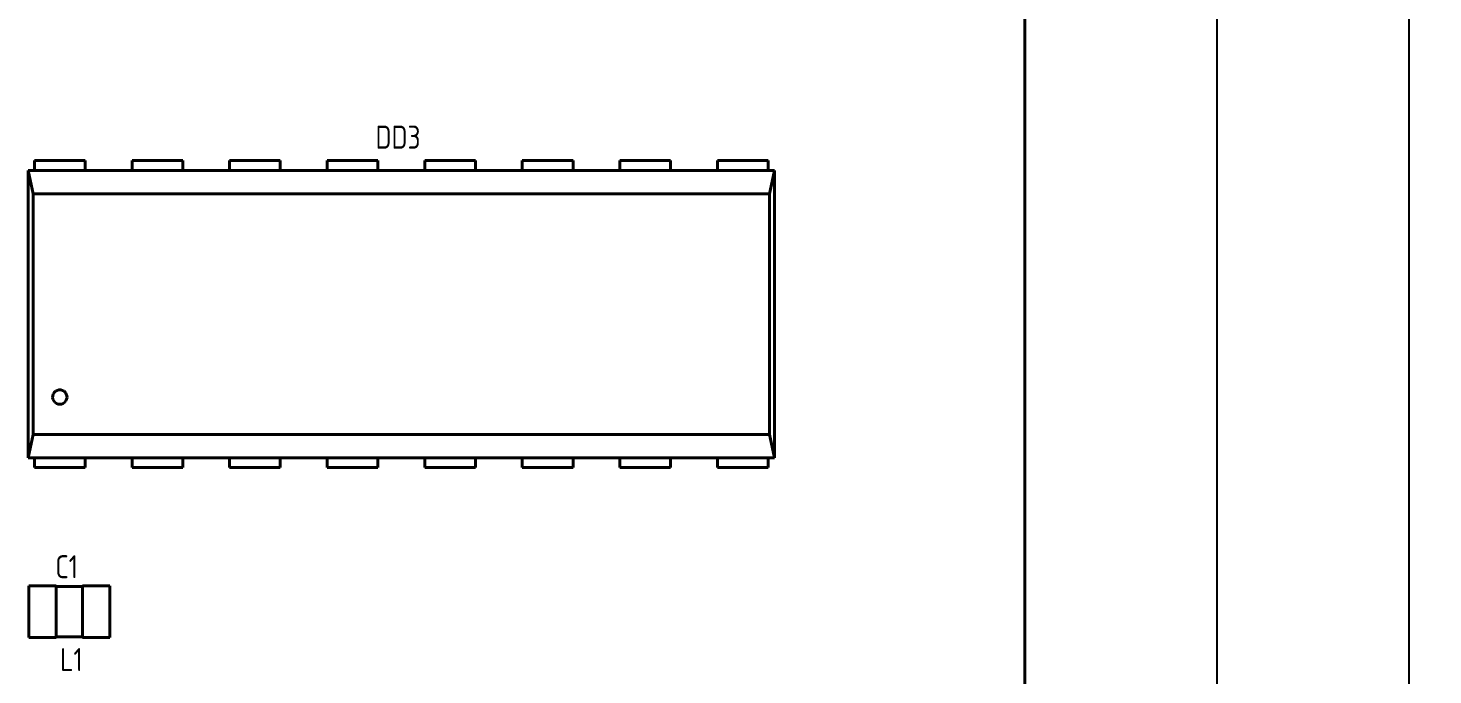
# Paper-space layout 'Layout1' of a CAD drawing. Extents: x -1 to 840, y -1 to 593.
# Drawn here: x 193.8 to 267, y 441.9 to 475.6 of the extents above; entities that cross this region are included whole.
import ezdxf

# ---------------------------------------------------------------- set-up
doc = ezdxf.new("R2010")
doc.units = 0
doc.header["$MEASUREMENT"] = 0
doc.layers.get('0').update_dxf_attribs({"linetype": 'CONTINUOUS', "lineweight": 15})
doc.layers.get('DEFPOINTS').update_dxf_attribs({"linetype": 'CONTINUOUS'})
doc.layers.add('Основная', color=7, linetype='CONTINUOUS', lineweight=40)
doc.styles.add('GOST type A0', font='', dxfattribs={"oblique": 15, "height": 3.5})
doc.styles.get('GOST type A0').set_extended_font_data('GOST type A')
doc.dimstyles.new('ISO-25', dxfattribs={"dimtxt": 2.5, "dimasz": 2.5, "dimexe": 1.25, "dimexo": 0.625, "dimtad": 1, "dimtxsty": 'Standard', "dimcen": 2.5, "dimadec": 0, "dimazin": 0, "dimtfac": 1, "dimtmove": 0, "dimatfit": 3, "dimfxl": 1, "dimarcsym": 0})

# ---------------------------------------------------------------- blocks, each defined once
blk = doc.blocks.new('*D23')
at = {"color": 0, "lineweight": -2, "transparency": 16777216}
for p, q in [((241.331, 514.167), (256.956, 514.167)), ((255.706, 511.667), (255.706, 286.667)), ((241.331, 284.167), (256.956, 284.167))]:
    blk.add_line(p, q, dxfattribs=at)
at = {"color": 0, "transparency": 16777216}
for points in [[(255.29, 511.667), (256.123, 511.667), (255.706, 514.167)], [(255.29, 286.667), (256.123, 286.667), (255.706, 284.167)]]:
    blk.add_solid(points, dxfattribs=at)
at = {"layer": 'DEFPOINTS', "color": 0, "transparency": 16777216}
for p in [(240.706, 514.167), (240.706, 284.167), (255.706, 284.167)]:
    blk.add_point(p, dxfattribs=at)
at = {"color": 0, "transparency": 16777216, "insert": (253.331, 399.167), "char_height": 3.5, "attachment_point": 5, "rotation": 90, "style": 'GOST type A0'}
blk.add_mtext('115*', dxfattribs=at)
blk = doc.blocks.new('*D24')
at = {"color": 0, "lineweight": -2, "transparency": 16777216}
for p, q in [((206.529, 536.367), (266.956, 536.367)), ((265.706, 533.867), (265.706, 281.667)), ((246.331, 279.167), (266.956, 279.167))]:
    blk.add_line(p, q, dxfattribs=at)
at = {"color": 0, "transparency": 16777216}
for points in [[(265.29, 533.867), (266.123, 533.867), (265.706, 536.367)], [(265.29, 281.667), (266.123, 281.667), (265.706, 279.167)]]:
    blk.add_solid(points, dxfattribs=at)
at = {"layer": 'DEFPOINTS', "color": 0, "transparency": 16777216}
for p in [(205.904, 536.367), (245.706, 279.167), (265.706, 279.167)]:
    blk.add_point(p, dxfattribs=at)
at = {"color": 0, "transparency": 16777216, "insert": (263.069, 407.767), "char_height": 3.5, "attachment_point": 5, "rotation": 90, "style": 'GOST type A0'}
blk.add_mtext('128,6*', dxfattribs=at)

psp = doc.layouts.get("Layout1")

# ---------------------------------------------------------------- linework, layer by layer
at = {"layer": 'Основная'}
for p, q in [((245.706, 279.167), (245.706, 519.167)), ((194.146, 468.145), (193.814, 468.145)), ((193.814, 468.145), (193.814, 453.183)), ((193.814, 453.183), (193.814, 468.145)), ((194.07, 466.925), (193.814, 468.145)), ((232.678, 468.145), (193.814, 468.145)), ((194.146, 468.145), (193.814, 468.145)), ((193.814, 468.145), (193.814, 453.183)), ((193.814, 453.183), (193.814, 468.145)), ((194.07, 466.925), (193.814, 468.145)), ((232.678, 468.145), (193.814, 468.145)), ((196.786, 468.655), (194.146, 468.655)), ((194.146, 468.655), (194.146, 468.145)), ((194.146, 468.145), (194.146, 468.655)), ((194.146, 468.655), (196.786, 468.655)), ((196.786, 468.655), (194.146, 468.655)), ((194.146, 468.655), (194.146, 468.145)), ((194.146, 468.145), (194.146, 468.655)), ((194.146, 468.655), (196.786, 468.655)), ((196.786, 468.145), (196.786, 468.655)), ((196.786, 468.145), (196.786, 468.655)), ((196.786, 468.145), (196.786, 468.655)), ((196.786, 468.145), (196.786, 468.655)), ((199.226, 468.145), (196.786, 468.145)), ((199.226, 468.145), (196.786, 468.145)), ((201.866, 468.655), (199.226, 468.655)), ((199.226, 468.655), (199.226, 468.145)), ((199.226, 468.145), (199.226, 468.655)), ((199.226, 468.655), (201.866, 468.655)), ((201.866, 468.655), (199.226, 468.655)), ((199.226, 468.655), (199.226, 468.145)), ((199.226, 468.145), (199.226, 468.655)), ((199.226, 468.655), (201.866, 468.655)), ((201.866, 468.145), (201.866, 468.655)), ((201.866, 468.145), (201.866, 468.655)), ((201.866, 468.145), (201.866, 468.655)), ((201.866, 468.145), (201.866, 468.655)), ((204.306, 468.145), (201.866, 468.145)), ((204.306, 468.145), (201.866, 468.145)), ((206.946, 468.655), (204.306, 468.655)), ((204.306, 468.655), (204.306, 468.145)), ((204.306, 468.145), (204.306, 468.655)), ((206.946, 468.655), (204.306, 468.655)), ((206.946, 468.655), (204.306, 468.655)), ((204.306, 468.655), (204.306, 468.145)), ((204.306, 468.145), (204.306, 468.655)), ((206.946, 468.655), (204.306, 468.655)), ((206.946, 468.145), (206.946, 468.655)), ((206.946, 468.145), (206.946, 468.655)), ((206.946, 468.145), (206.946, 468.655)), ((206.946, 468.145), (206.946, 468.655)), ((209.386, 468.145), (206.946, 468.145)), ((209.386, 468.145), (206.946, 468.145)), ((212.026, 468.655), (209.386, 468.655)), ((209.386, 468.655), (209.386, 468.145)), ((209.386, 468.145), (209.386, 468.655)), ((209.386, 468.655), (212.026, 468.655)), ((212.026, 468.655), (209.386, 468.655)), ((209.386, 468.655), (209.386, 468.145)), ((209.386, 468.145), (209.386, 468.655)), ((209.386, 468.655), (212.026, 468.655)), ((212.026, 468.145), (212.026, 468.655)), ((212.026, 468.145), (212.026, 468.655)), ((212.026, 468.145), (212.026, 468.655)), ((212.026, 468.145), (212.026, 468.655)), ((214.466, 468.145), (212.026, 468.145)), ((214.466, 468.145), (212.026, 468.145)), ((217.106, 468.655), (214.466, 468.655)), ((214.466, 468.655), (214.466, 468.145)), ((214.466, 468.145), (214.466, 468.655)), ((214.466, 468.655), (217.106, 468.655)), ((217.106, 468.655), (214.466, 468.655)), ((214.466, 468.655), (214.466, 468.145)), ((214.466, 468.145), (214.466, 468.655)), ((214.466, 468.655), (217.106, 468.655)), ((217.106, 468.145), (217.106, 468.655)), ((217.106, 468.145), (217.106, 468.655)), ((217.106, 468.145), (217.106, 468.655)), ((217.106, 468.145), (217.106, 468.655)), ((219.546, 468.145), (217.106, 468.145)), ((219.546, 468.145), (217.106, 468.145)), ((222.186, 468.655), (219.546, 468.655)), ((219.546, 468.655), (219.546, 468.145)), ((219.546, 468.145), (219.546, 468.655)), ((222.186, 468.655), (219.546, 468.655)), ((222.186, 468.655), (219.546, 468.655)), ((219.546, 468.655), (219.546, 468.145)), ((219.546, 468.145), (219.546, 468.655)), ((222.186, 468.655), (219.546, 468.655)), ((222.186, 468.145), (222.186, 468.655)), ((222.186, 468.145), (222.186, 468.655)), ((222.186, 468.145), (222.186, 468.655)), ((222.186, 468.145), (222.186, 468.655)), ((224.626, 468.145), (222.186, 468.145)), ((224.626, 468.145), (222.186, 468.145)), ((227.266, 468.655), (224.626, 468.655)), ((224.626, 468.655), (224.626, 468.145)), ((224.626, 468.145), (224.626, 468.655)), ((224.626, 468.655), (227.266, 468.655)), ((227.266, 468.655), (224.626, 468.655)), ((224.626, 468.655), (224.626, 468.145)), ((224.626, 468.145), (224.626, 468.655)), ((224.626, 468.655), (227.266, 468.655)), ((227.266, 468.145), (227.266, 468.655)), ((227.266, 468.145), (227.266, 468.655)), ((227.266, 468.145), (227.266, 468.655)), ((227.266, 468.145), (227.266, 468.655)), ((229.706, 468.145), (227.266, 468.145)), ((229.706, 468.145), (227.266, 468.145)), ((232.346, 468.655), (229.706, 468.655)), ((229.706, 468.655), (229.706, 468.145)), ((229.706, 468.145), (229.706, 468.655)), ((229.706, 468.655), (232.346, 468.655)), ((232.346, 468.655), (229.706, 468.655)), ((229.706, 468.655), (229.706, 468.145)), ((229.706, 468.145), (229.706, 468.655)), ((229.706, 468.655), (232.346, 468.655)), ((232.346, 468.145), (232.346, 468.655)), ((232.346, 468.145), (232.346, 468.655)), ((232.346, 468.145), (232.346, 468.655)), ((232.346, 468.145), (232.346, 468.655)), ((232.678, 468.145), (232.346, 468.145)), ((232.678, 468.145), (232.346, 468.145)), ((232.422, 466.925), (232.678, 468.145)), ((232.422, 466.925), (232.678, 468.145)), ((232.678, 453.183), (232.678, 468.145)), ((232.678, 453.183), (232.678, 468.145)), ((232.678, 453.183), (232.678, 468.145)), ((232.678, 453.183), (232.678, 468.145)), ((194.07, 454.403), (194.07, 466.925)), ((232.422, 466.925), (194.07, 466.925)), ((194.07, 454.403), (194.07, 466.925)), ((232.422, 466.925), (194.07, 466.925)), ((232.422, 454.403), (232.422, 466.925)), ((232.422, 454.403), (232.422, 466.925)), ((195.092, 456.319), (195.098, 456.413)), ((195.092, 456.319), (195.098, 456.413)), ((195.098, 456.413), (195.128, 456.503)), ((195.098, 456.413), (195.128, 456.503)), ((195.128, 456.503), (195.178, 456.581)), ((195.128, 456.503), (195.178, 456.581)), ((195.178, 456.581), (195.246, 456.645)), ((195.178, 456.581), (195.246, 456.645)), ((195.246, 456.645), (195.328, 456.691)), ((195.246, 456.645), (195.328, 456.691)), ((195.328, 456.691), (195.418, 456.715)), ((195.328, 456.691), (195.418, 456.715)), ((195.418, 456.715), (195.512, 456.715)), ((195.418, 456.715), (195.512, 456.715)), ((195.604, 456.691), (195.512, 456.715)), ((195.604, 456.691), (195.512, 456.715)), ((195.686, 456.645), (195.604, 456.691)), ((195.686, 456.645), (195.604, 456.691)), ((195.754, 456.581), (195.686, 456.645)), ((195.754, 456.581), (195.686, 456.645)), ((195.804, 456.503), (195.754, 456.581)), ((195.804, 456.503), (195.754, 456.581)), ((195.834, 456.413), (195.804, 456.503)), ((195.834, 456.413), (195.804, 456.503)), ((195.84, 456.319), (195.834, 456.413)), ((195.84, 456.319), (195.834, 456.413)), ((195.11, 456.227), (195.092, 456.319)), ((195.11, 456.227), (195.092, 456.319)), ((195.15, 456.143), (195.11, 456.227)), ((195.15, 456.143), (195.11, 456.227)), ((195.21, 456.071), (195.15, 456.143)), ((195.21, 456.071), (195.15, 456.143)), ((195.286, 456.015), (195.21, 456.071)), ((195.286, 456.015), (195.21, 456.071)), ((195.372, 455.981), (195.286, 456.015)), ((195.372, 455.981), (195.286, 456.015)), ((195.466, 455.969), (195.372, 455.981)), ((195.466, 455.969), (195.372, 455.981)), ((195.466, 455.969), (195.558, 455.981)), ((195.466, 455.969), (195.558, 455.981)), ((195.558, 455.981), (195.646, 456.015)), ((195.558, 455.981), (195.646, 456.015)), ((195.646, 456.015), (195.722, 456.071)), ((195.646, 456.015), (195.722, 456.071)), ((195.722, 456.071), (195.782, 456.143)), ((195.722, 456.071), (195.782, 456.143)), ((195.782, 456.143), (195.822, 456.227)), ((195.782, 456.143), (195.822, 456.227)), ((195.822, 456.227), (195.84, 456.319)), ((195.822, 456.227), (195.84, 456.319)), ((193.814, 453.183), (194.07, 454.403)), ((193.814, 453.183), (194.07, 454.403)), ((232.422, 454.403), (194.07, 454.403)), ((232.422, 454.403), (194.07, 454.403)), ((232.678, 453.183), (232.422, 454.403)), ((232.678, 453.183), (232.422, 454.403)), ((193.814, 453.183), (194.146, 453.183)), ((232.678, 453.183), (193.814, 453.183)), ((193.814, 453.183), (194.146, 453.183)), ((232.678, 453.183), (193.814, 453.183)), ((194.146, 453.183), (194.146, 452.673)), ((194.146, 452.673), (194.146, 453.183)), ((194.146, 453.183), (194.146, 452.673)), ((194.146, 452.673), (194.146, 453.183)), ((196.786, 452.673), (196.786, 453.183)), ((196.786, 453.183), (199.226, 453.183)), ((196.786, 452.673), (196.786, 453.183)), ((196.786, 452.673), (196.786, 453.183)), ((196.786, 453.183), (199.226, 453.183)), ((196.786, 452.673), (196.786, 453.183)), ((199.226, 453.183), (199.226, 452.673)), ((199.226, 452.673), (199.226, 453.183)), ((199.226, 453.183), (199.226, 452.673)), ((199.226, 452.673), (199.226, 453.183)), ((201.866, 452.673), (201.866, 453.183)), ((201.866, 453.183), (204.306, 453.183)), ((201.866, 452.673), (201.866, 453.183)), ((201.866, 452.673), (201.866, 453.183)), ((201.866, 453.183), (204.306, 453.183)), ((201.866, 452.673), (201.866, 453.183)), ((204.306, 453.183), (204.306, 452.673)), ((204.306, 452.673), (204.306, 453.183)), ((204.306, 453.183), (204.306, 452.673)), ((204.306, 452.673), (204.306, 453.183)), ((206.946, 452.673), (206.946, 453.183)), ((206.946, 453.183), (209.386, 453.183)), ((206.946, 452.673), (206.946, 453.183)), ((206.946, 452.673), (206.946, 453.183)), ((206.946, 453.183), (209.386, 453.183)), ((206.946, 452.673), (206.946, 453.183)), ((209.386, 453.183), (209.386, 452.673)), ((209.386, 452.673), (209.386, 453.183)), ((209.386, 453.183), (209.386, 452.673)), ((209.386, 452.673), (209.386, 453.183)), ((212.026, 452.673), (212.026, 453.183)), ((212.026, 453.183), (214.466, 453.183)), ((212.026, 452.673), (212.026, 453.183)), ((212.026, 452.673), (212.026, 453.183)), ((212.026, 453.183), (214.466, 453.183)), ((212.026, 452.673), (212.026, 453.183)), ((214.466, 453.183), (214.466, 452.673)), ((214.466, 452.673), (214.466, 453.183)), ((214.466, 453.183), (214.466, 452.673)), ((214.466, 452.673), (214.466, 453.183)), ((217.106, 452.673), (217.106, 453.183)), ((217.106, 453.183), (219.546, 453.183)), ((217.106, 452.673), (217.106, 453.183)), ((217.106, 452.673), (217.106, 453.183)), ((217.106, 453.183), (219.546, 453.183)), ((217.106, 452.673), (217.106, 453.183)), ((219.546, 453.183), (219.546, 452.673)), ((219.546, 452.673), (219.546, 453.183)), ((219.546, 453.183), (219.546, 452.673)), ((219.546, 452.673), (219.546, 453.183)), ((222.186, 452.673), (222.186, 453.183)), ((222.186, 453.183), (224.626, 453.183)), ((222.186, 452.673), (222.186, 453.183)), ((222.186, 452.673), (222.186, 453.183)), ((222.186, 453.183), (224.626, 453.183)), ((222.186, 452.673), (222.186, 453.183)), ((224.626, 453.183), (224.626, 452.673)), ((224.626, 452.673), (224.626, 453.183)), ((224.626, 453.183), (224.626, 452.673)), ((224.626, 452.673), (224.626, 453.183)), ((227.266, 452.673), (227.266, 453.183)), ((227.266, 453.183), (229.706, 453.183)), ((227.266, 452.673), (227.266, 453.183)), ((227.266, 452.673), (227.266, 453.183)), ((227.266, 453.183), (229.706, 453.183)), ((227.266, 452.673), (227.266, 453.183)), ((229.706, 453.183), (229.706, 452.673)), ((229.706, 452.673), (229.706, 453.183)), ((229.706, 453.183), (229.706, 452.673)), ((229.706, 452.673), (229.706, 453.183)), ((232.346, 452.673), (232.346, 453.183)), ((232.346, 453.183), (232.678, 453.183)), ((232.346, 452.673), (232.346, 453.183)), ((232.346, 452.673), (232.346, 453.183)), ((232.346, 453.183), (232.678, 453.183)), ((232.346, 452.673), (232.346, 453.183)), ((194.146, 452.673), (196.786, 452.673)), ((196.786, 452.673), (194.146, 452.673)), ((194.146, 452.673), (196.786, 452.673)), ((196.786, 452.673), (194.146, 452.673)), ((199.226, 452.673), (201.866, 452.673)), ((201.866, 452.673), (199.226, 452.673)), ((199.226, 452.673), (201.866, 452.673)), ((201.866, 452.673), (199.226, 452.673)), ((204.306, 452.673), (206.946, 452.673)), ((206.946, 452.673), (204.306, 452.673)), ((204.306, 452.673), (206.946, 452.673)), ((206.946, 452.673), (204.306, 452.673)), ((209.386, 452.673), (212.026, 452.673)), ((212.026, 452.673), (209.386, 452.673)), ((209.386, 452.673), (212.026, 452.673)), ((212.026, 452.673), (209.386, 452.673)), ((214.466, 452.673), (217.106, 452.673)), ((217.106, 452.673), (214.466, 452.673)), ((214.466, 452.673), (217.106, 452.673)), ((217.106, 452.673), (214.466, 452.673)), ((219.546, 452.673), (222.186, 452.673)), ((222.186, 452.673), (219.546, 452.673)), ((219.546, 452.673), (222.186, 452.673)), ((222.186, 452.673), (219.546, 452.673)), ((224.626, 452.673), (227.266, 452.673)), ((227.266, 452.673), (224.626, 452.673)), ((224.626, 452.673), (227.266, 452.673)), ((227.266, 452.673), (224.626, 452.673)), ((229.706, 452.673), (232.346, 452.673)), ((232.346, 452.673), (229.706, 452.673)), ((229.706, 452.673), (232.346, 452.673)), ((232.346, 452.673), (229.706, 452.673)), ((193.851, 446.513), (193.851, 443.821)), ((195.273, 446.513), (193.851, 446.513)), ((193.851, 443.821), (193.851, 446.513)), ((193.851, 446.513), (195.273, 446.513)), ((193.851, 446.513), (193.851, 443.821)), ((195.273, 446.513), (193.851, 446.513)), ((193.851, 443.821), (193.851, 446.513)), ((193.851, 446.513), (195.273, 446.513)), ((195.273, 446.475), (195.273, 446.513)), ((195.273, 443.821), (195.273, 446.513)), ((195.273, 446.475), (195.273, 446.513)), ((195.273, 443.821), (195.273, 446.513)), ((196.645, 446.475), (195.273, 446.475)), ((195.273, 446.475), (196.645, 446.475)), ((196.645, 446.475), (195.273, 446.475)), ((195.273, 446.475), (196.645, 446.475)), ((198.067, 446.513), (196.645, 446.513)), ((196.645, 446.513), (196.645, 446.475)), ((196.645, 443.821), (196.645, 446.513)), ((196.645, 446.513), (198.067, 446.513)), ((198.067, 446.513), (196.645, 446.513)), ((196.645, 446.513), (196.645, 446.475)), ((196.645, 443.821), (196.645, 446.513)), ((196.645, 446.513), (198.067, 446.513)), ((198.067, 443.821), (198.067, 446.513)), ((198.067, 443.821), (198.067, 446.513)), ((198.067, 443.821), (198.067, 446.513)), ((198.067, 443.821), (198.067, 446.513)), ((193.851, 443.821), (195.273, 443.821)), ((193.851, 443.821), (195.273, 443.821)), ((193.851, 443.821), (195.273, 443.821)), ((193.851, 443.821), (195.273, 443.821)), ((195.273, 443.821), (195.273, 443.859)), ((195.273, 443.859), (196.645, 443.859)), ((195.273, 443.859), (196.645, 443.859)), ((195.273, 443.821), (195.273, 443.859)), ((195.273, 443.859), (196.645, 443.859)), ((195.273, 443.859), (196.645, 443.859)), ((196.645, 443.859), (196.645, 443.821)), ((196.645, 443.859), (196.645, 443.821)), ((196.645, 443.821), (198.067, 443.821)), ((196.645, 443.821), (198.067, 443.821)), ((196.645, 443.821), (198.067, 443.821)), ((196.645, 443.821), (198.067, 443.821))]:
    psp.add_line(p, q, dxfattribs=at)

# ---------------------------------------------------------------- texts
at = {"layer": 'Основная', "style": 'GOST type A0'}
for s, p in [('DD3', (211.903, 469.279)), ('C1', (195.235, 446.909)), ('L1', (195.48, 442.073))]:
    psp.add_text(s, height=1.2, dxfattribs=at).set_placement(p)

# ---------------------------------------------------------------- dimensions: what is measured, and where the dimension line sits
for base, p1, p2, text, picture, middle in [((265.706, 279.167), (205.904, 536.367), (245.706, 279.167), '128,6*', '*D24', (265.706, 407.767)), ((255.706, 284.167), (240.706, 514.167), (240.706, 284.167), '115*', '*D23', (255.706, 399.167))]:
    dim = psp.add_linear_dim(base=base, p1=p1, p2=p2, angle=90, text=text, dimstyle='ISO-25', override={"dimtxsty": 'GOST type A0'})
    dim.commit()
    dim.dimension.update_dxf_attribs({"geometry": picture, "text_midpoint": middle, "dimtype": 160})

doc.saveas('drawing.dxf')
